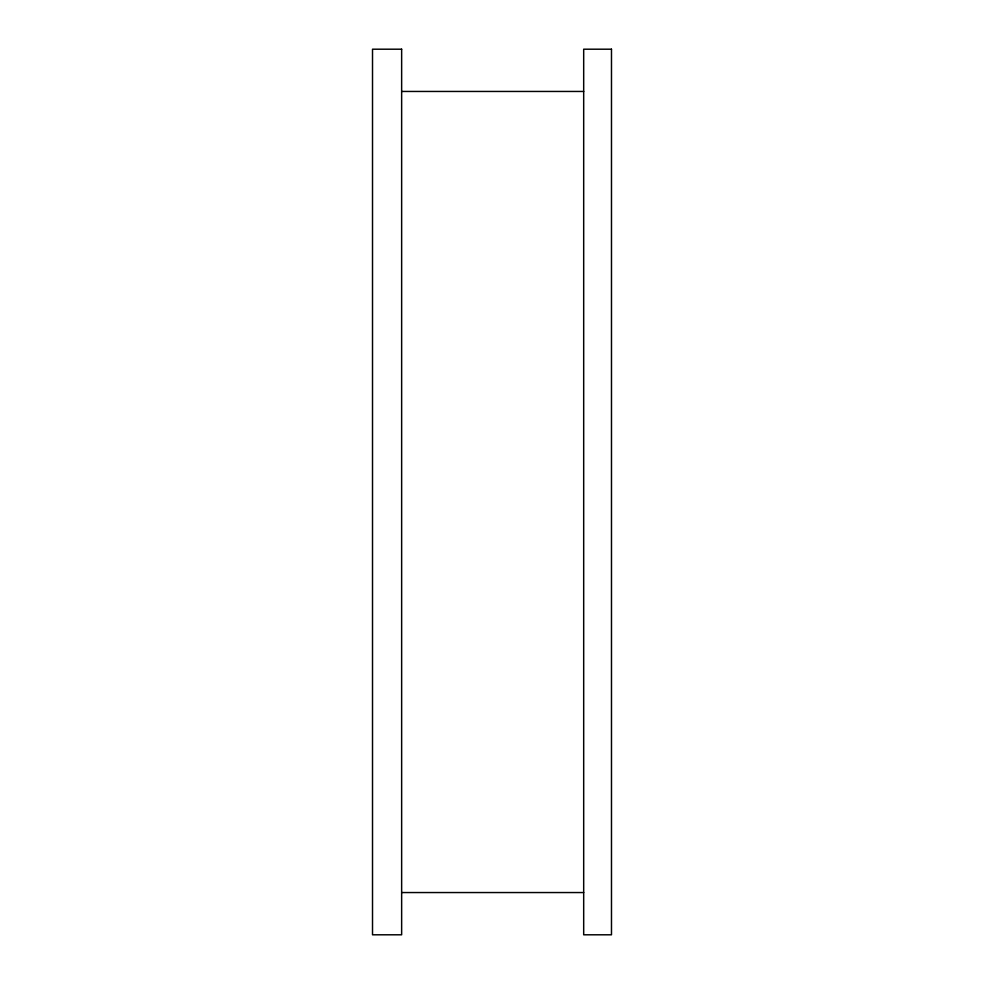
<?xml version="1.0" encoding="UTF-8"?>
<svg xmlns="http://www.w3.org/2000/svg" width="984" height="984" viewBox="0 0 984 984"><rect width="100%" height="100%" fill="white"/><g stroke="black" fill="none" stroke-linecap="round" stroke-linejoin="round"><path stroke-width="1.48" d="M401.644 91.45L583.684 91.45M401.644 892.549L583.684 892.549M401.644 49.2L372.518 49.2L372.518 934.8L401.644 934.8L401.644 49.2M611.482 49.2L583.684 49.2L583.684 934.8L611.482 934.8L611.482 49.2"/></g></svg>
